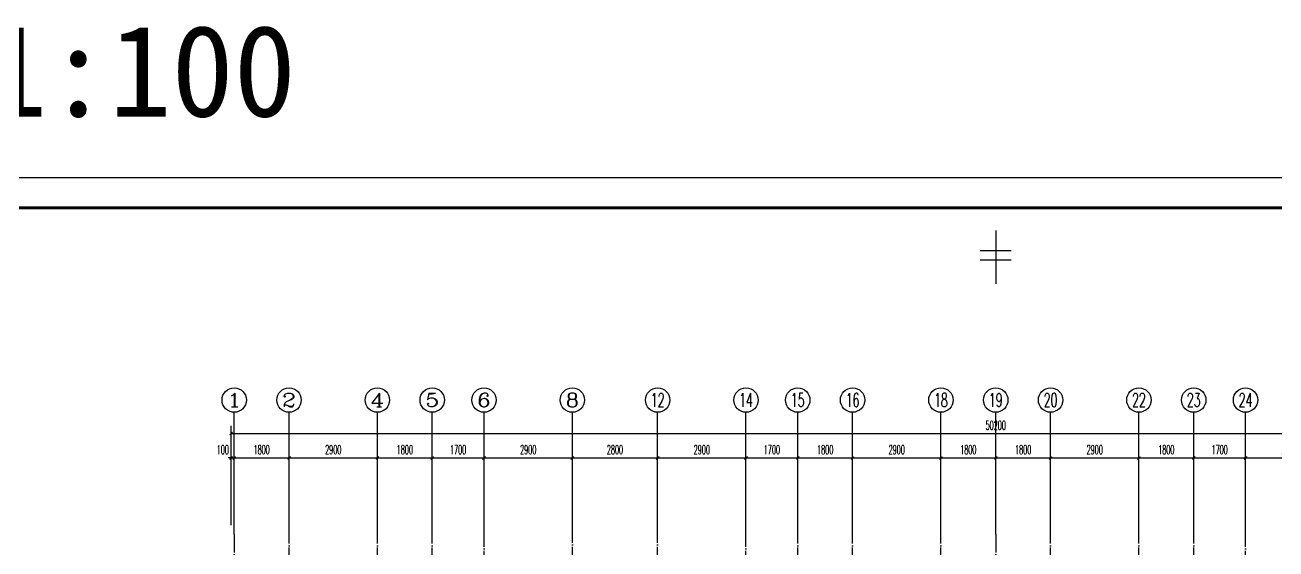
# Model space of a CAD drawing. Extents: x 27938 to 1507990, y 110129 to 923079.
# Drawn here: x 821049 to 862117, y 612465 to 629649 of the extents above; entities that cross this region are included whole.
import ezdxf
from ezdxf.enums import TextEntityAlignment as Align

# ---------------------------------------------------------------- set-up
doc = ezdxf.new("R2010")
doc.units = 0
doc.header["$LTSCALE"] = 1000
doc.header["$MEASUREMENT"] = 0
doc.linetypes.add('DOTE', pattern=[2.42, 2, -0.2, 0.02, -0.2])
for name, color, linetype in [('AXIS', 3, 'Continuous'), ('AXIS_TEXT', 7, 'Continuous'), ('DOTE', 1, 'Continuous'), ('图框', 140, 'Continuous')]:
    doc.layers.add(name, color=color, linetype=linetype)
doc.layers.add('yichutu', color=7, linetype='Continuous', true_color=0xffffff, plot=False)
doc.styles.add('_TCH_AXIS', font='COMPLEX', dxfattribs={"bigfont": 'GBCBIG'})
doc.styles.add('_TCH_DIM_T3', font='SIMPLEX.shx', dxfattribs={"width": 0.494118, "bigfont": 'GBCBIG.shx'})
doc.styles.add('_TCH_LABEL', font='simhei.ttf')
doc.styles.add('COMPLEX', font='COMPLEX')
doc.dimstyles.new('_TCH_ARCH&&100', dxfattribs={"dimtxt": 297.5, "dimasz": 100, "dimexe": 250, "dimexo": 300, "dimgap": 126.25, "dimtad": 1, "dimdec": 0, "dimzin": 0, "dimdsep": 46, "dimtxsty": '_TCH_DIM_T3', "dimblk": 'ARCHTICK', "dimcen": 0.09, "dimclrt": 4, "dimazin": 2, "dimtfac": 1, "dimtdec": 0, "dimtix": 1, "dimtmove": 2, "dimatfit": 3, "dimfxl": 100, "dimtolj": 1, "dimtzin": 0, "dimarcsym": 0})

# ---------------------------------------------------------------- blocks, each defined once
blk = doc.blocks.new('TK')
at = {"layer": '图框'}
blk.add_lwpolyline([(465375, 548714), (549475, 548714), (549475, 489314), (465375, 489314)], close=True, dxfattribs=at)
blk.add_lwpolyline([(465375, 548714), (549475, 548714), (549475, 489314), (465375, 489314)], close=True, dxfattribs=at)
at = {"layer": '图框', "const_width": 100}
blk.add_lwpolyline([(548475, 490314), (548475, 547714), (467875, 547714), (467875, 490314)], close=True, dxfattribs=at)
blk = doc.blocks.new('yct-841-594-84100-59400-100-1000.0')
at = {"layer": 'yichutu', "color": 7, "true_color": 0xffffff}
blk.add_lwpolyline([(0, 0), (0, 59400), (84100, 59400), (84100, 0)], close=True, dxfattribs=at)
at = {"layer": 'yichutu', "color": 7, "true_color": 0xffffff, "style": '_TCH_LABEL'}
blk.add_text('A1 1:100', height=3000, dxfattribs=at).set_placement((0, 61400))
blk = doc.blocks.new('_ArchTick')
at = {"color": 0, "linetype": 'ByBlock', "const_width": 0.4}
blk.add_lwpolyline([(-0.5, -0.5), (0.5, 0.5)], dxfattribs=at)
blk = doc.blocks.new('*D788')
at = {"layer": 'AXIS', "color": 0, "lineweight": -2}
for p, q in [((861117, 613249), (861117, 615699)), ((864017, 613249), (864017, 615699)), ((861117, 615449), (864017, 615449))]:
    blk.add_line(p, q, dxfattribs=at)
at = {"layer": 'Defpoints', "color": 0}
for p in [(864017, 615449), (861117, 612949), (864017, 612949)]:
    blk.add_point(p, dxfattribs=at)
at = {"layer": 'AXIS', "color": 0, "lineweight": -2, "xscale": 100, "yscale": 100, "zscale": 100, "rotation": 180}
blk.add_blockref('_ArchTick', (861117, 615449), dxfattribs=at)
at = {"layer": 'AXIS', "color": 0, "lineweight": -2, "xscale": 100, "yscale": 100, "zscale": 100}
blk.add_blockref('_ArchTick', (864017, 615449), dxfattribs=at)
at = {"layer": 'AXIS', "color": 4, "insert": (862567, 615724), "char_height": 297.5, "attachment_point": 5, "style": '_TCH_DIM_T3'}
blk.add_mtext('\\A1;2900', dxfattribs=at)
blk = doc.blocks.new('*D789')
at = {"layer": 'AXIS', "color": 0, "lineweight": -2}
for p, q in [((859417, 613249), (859417, 615699)), ((861117, 613249), (861117, 615699)), ((859417, 615449), (861117, 615449))]:
    blk.add_line(p, q, dxfattribs=at)
at = {"layer": 'Defpoints', "color": 0}
for p in [(861117, 615449), (859417, 612949), (861117, 612949)]:
    blk.add_point(p, dxfattribs=at)
at = {"layer": 'AXIS', "color": 0, "lineweight": -2, "xscale": 100, "yscale": 100, "zscale": 100, "rotation": 180}
blk.add_blockref('_ArchTick', (859417, 615449), dxfattribs=at)
at = {"layer": 'AXIS', "color": 0, "lineweight": -2, "xscale": 100, "yscale": 100, "zscale": 100}
blk.add_blockref('_ArchTick', (861117, 615449), dxfattribs=at)
at = {"layer": 'AXIS', "color": 4, "insert": (860267, 615724), "char_height": 297.5, "attachment_point": 5, "style": '_TCH_DIM_T3'}
blk.add_mtext('\\A1;1700', dxfattribs=at)
blk = doc.blocks.new('*D790')
at = {"layer": 'AXIS', "color": 0, "lineweight": -2}
for p, q in [((857617, 613249), (857617, 615699)), ((859417, 613249), (859417, 615699)), ((857617, 615449), (859417, 615449))]:
    blk.add_line(p, q, dxfattribs=at)
at = {"layer": 'Defpoints', "color": 0}
for p in [(859417, 615449), (857617, 612949), (859417, 612949)]:
    blk.add_point(p, dxfattribs=at)
at = {"layer": 'AXIS', "color": 0, "lineweight": -2, "xscale": 100, "yscale": 100, "zscale": 100, "rotation": 180}
blk.add_blockref('_ArchTick', (857617, 615449), dxfattribs=at)
at = {"layer": 'AXIS', "color": 0, "lineweight": -2, "xscale": 100, "yscale": 100, "zscale": 100}
blk.add_blockref('_ArchTick', (859417, 615449), dxfattribs=at)
at = {"layer": 'AXIS', "color": 4, "insert": (858517, 615724), "char_height": 297.5, "attachment_point": 5, "style": '_TCH_DIM_T3'}
blk.add_mtext('\\A1;1800', dxfattribs=at)
blk = doc.blocks.new('*D791')
at = {"layer": 'AXIS', "color": 0, "lineweight": -2}
for p, q in [((854717, 613249), (854717, 615699)), ((857617, 613249), (857617, 615699)), ((854717, 615449), (857617, 615449))]:
    blk.add_line(p, q, dxfattribs=at)
at = {"layer": 'Defpoints', "color": 0}
for p in [(857617, 615449), (854717, 612949), (857617, 612949)]:
    blk.add_point(p, dxfattribs=at)
at = {"layer": 'AXIS', "color": 0, "lineweight": -2, "xscale": 100, "yscale": 100, "zscale": 100, "rotation": 180}
blk.add_blockref('_ArchTick', (854717, 615449), dxfattribs=at)
at = {"layer": 'AXIS', "color": 0, "lineweight": -2, "xscale": 100, "yscale": 100, "zscale": 100}
blk.add_blockref('_ArchTick', (857617, 615449), dxfattribs=at)
at = {"layer": 'AXIS', "color": 4, "insert": (856167, 615724), "char_height": 297.5, "attachment_point": 5, "style": '_TCH_DIM_T3'}
blk.add_mtext('\\A1;2900', dxfattribs=at)
blk = doc.blocks.new('*D792')
at = {"layer": 'AXIS', "color": 0, "lineweight": -2}
for p, q in [((852917, 613249), (852917, 615699)), ((854717, 613249), (854717, 615699)), ((852917, 615449), (854717, 615449))]:
    blk.add_line(p, q, dxfattribs=at)
at = {"layer": 'Defpoints', "color": 0}
for p in [(854717, 615449), (852917, 612949), (854717, 612949)]:
    blk.add_point(p, dxfattribs=at)
at = {"layer": 'AXIS', "color": 0, "lineweight": -2, "xscale": 100, "yscale": 100, "zscale": 100, "rotation": 180}
blk.add_blockref('_ArchTick', (852917, 615449), dxfattribs=at)
at = {"layer": 'AXIS', "color": 0, "lineweight": -2, "xscale": 100, "yscale": 100, "zscale": 100}
blk.add_blockref('_ArchTick', (854717, 615449), dxfattribs=at)
at = {"layer": 'AXIS', "color": 4, "insert": (853817, 615724), "char_height": 297.5, "attachment_point": 5, "style": '_TCH_DIM_T3'}
blk.add_mtext('\\A1;1800', dxfattribs=at)
blk = doc.blocks.new('*D793')
at = {"layer": 'AXIS', "color": 0, "lineweight": -2}
for p, q in [((827817, 613249), (827817, 615699)), ((827917, 613249), (827917, 615699)), ((827817, 615449), (827717, 615449)), ((827817, 615449), (827917, 615449)), ((827917, 615449), (828017, 615449))]:
    blk.add_line(p, q, dxfattribs=at)
at = {"layer": 'Defpoints', "color": 0}
for p in [(827917, 615449), (827817, 612949), (827917, 612949)]:
    blk.add_point(p, dxfattribs=at)
at = {"layer": 'AXIS', "color": 0, "lineweight": -2, "xscale": 100, "yscale": 100, "zscale": 100}
blk.add_blockref('_ArchTick', (827817, 615449), dxfattribs=at)
at = {"layer": 'AXIS', "color": 0, "lineweight": -2, "xscale": 100, "yscale": 100, "zscale": 100, "rotation": 180}
blk.add_blockref('_ArchTick', (827917, 615449), dxfattribs=at)
at = {"layer": 'AXIS', "color": 4, "insert": (827542, 615724), "char_height": 297.5, "attachment_point": 5, "style": '_TCH_DIM_T3'}
blk.add_mtext('\\A1;100', dxfattribs=at)
blk = doc.blocks.new('*D794')
at = {"layer": 'AXIS', "color": 0, "lineweight": -2}
for p, q in [((827917, 613249), (827917, 615699)), ((829717, 613249), (829717, 615699)), ((827917, 615449), (829717, 615449))]:
    blk.add_line(p, q, dxfattribs=at)
at = {"layer": 'Defpoints', "color": 0}
for p in [(829717, 615449), (827917, 612949), (829717, 612949)]:
    blk.add_point(p, dxfattribs=at)
at = {"layer": 'AXIS', "color": 0, "lineweight": -2, "xscale": 100, "yscale": 100, "zscale": 100, "rotation": 180}
blk.add_blockref('_ArchTick', (827917, 615449), dxfattribs=at)
at = {"layer": 'AXIS', "color": 0, "lineweight": -2, "xscale": 100, "yscale": 100, "zscale": 100}
blk.add_blockref('_ArchTick', (829717, 615449), dxfattribs=at)
at = {"layer": 'AXIS', "color": 4, "insert": (828817, 615724), "char_height": 297.5, "attachment_point": 5, "style": '_TCH_DIM_T3'}
blk.add_mtext('\\A1;1800', dxfattribs=at)
blk = doc.blocks.new('*D795')
at = {"layer": 'AXIS', "color": 0, "lineweight": -2}
for p, q in [((829717, 613249), (829717, 615699)), ((832617, 613249), (832617, 615699)), ((829717, 615449), (832617, 615449))]:
    blk.add_line(p, q, dxfattribs=at)
at = {"layer": 'Defpoints', "color": 0}
for p in [(832617, 615449), (829717, 612949), (832617, 612949)]:
    blk.add_point(p, dxfattribs=at)
at = {"layer": 'AXIS', "color": 0, "lineweight": -2, "xscale": 100, "yscale": 100, "zscale": 100, "rotation": 180}
blk.add_blockref('_ArchTick', (829717, 615449), dxfattribs=at)
at = {"layer": 'AXIS', "color": 0, "lineweight": -2, "xscale": 100, "yscale": 100, "zscale": 100}
blk.add_blockref('_ArchTick', (832617, 615449), dxfattribs=at)
at = {"layer": 'AXIS', "color": 4, "insert": (831167, 615724), "char_height": 297.5, "attachment_point": 5, "style": '_TCH_DIM_T3'}
blk.add_mtext('\\A1;2900', dxfattribs=at)
blk = doc.blocks.new('*D796')
at = {"layer": 'AXIS', "color": 0, "lineweight": -2}
for p, q in [((832617, 613249), (832617, 615699)), ((834417, 613249), (834417, 615699)), ((832617, 615449), (834417, 615449))]:
    blk.add_line(p, q, dxfattribs=at)
at = {"layer": 'Defpoints', "color": 0}
for p in [(834417, 615449), (832617, 612949), (834417, 612949)]:
    blk.add_point(p, dxfattribs=at)
at = {"layer": 'AXIS', "color": 0, "lineweight": -2, "xscale": 100, "yscale": 100, "zscale": 100, "rotation": 180}
blk.add_blockref('_ArchTick', (832617, 615449), dxfattribs=at)
at = {"layer": 'AXIS', "color": 0, "lineweight": -2, "xscale": 100, "yscale": 100, "zscale": 100}
blk.add_blockref('_ArchTick', (834417, 615449), dxfattribs=at)
at = {"layer": 'AXIS', "color": 4, "insert": (833517, 615724), "char_height": 297.5, "attachment_point": 5, "style": '_TCH_DIM_T3'}
blk.add_mtext('\\A1;1800', dxfattribs=at)
blk = doc.blocks.new('*D797')
at = {"layer": 'AXIS', "color": 0, "lineweight": -2}
for p, q in [((834417, 613249), (834417, 615699)), ((836117, 613249), (836117, 615699)), ((834417, 615449), (836117, 615449))]:
    blk.add_line(p, q, dxfattribs=at)
at = {"layer": 'Defpoints', "color": 0}
for p in [(836117, 615449), (834417, 612949), (836117, 612949)]:
    blk.add_point(p, dxfattribs=at)
at = {"layer": 'AXIS', "color": 0, "lineweight": -2, "xscale": 100, "yscale": 100, "zscale": 100, "rotation": 180}
blk.add_blockref('_ArchTick', (834417, 615449), dxfattribs=at)
at = {"layer": 'AXIS', "color": 0, "lineweight": -2, "xscale": 100, "yscale": 100, "zscale": 100}
blk.add_blockref('_ArchTick', (836117, 615449), dxfattribs=at)
at = {"layer": 'AXIS', "color": 4, "insert": (835267, 615724), "char_height": 297.5, "attachment_point": 5, "style": '_TCH_DIM_T3'}
blk.add_mtext('\\A1;1700', dxfattribs=at)
blk = doc.blocks.new('*D798')
at = {"layer": 'AXIS', "color": 0, "lineweight": -2}
for p, q in [((836117, 613249), (836117, 615699)), ((839017, 613249), (839017, 615699)), ((836117, 615449), (839017, 615449))]:
    blk.add_line(p, q, dxfattribs=at)
at = {"layer": 'Defpoints', "color": 0}
for p in [(839017, 615449), (836117, 612949), (839017, 612949)]:
    blk.add_point(p, dxfattribs=at)
at = {"layer": 'AXIS', "color": 0, "lineweight": -2, "xscale": 100, "yscale": 100, "zscale": 100, "rotation": 180}
blk.add_blockref('_ArchTick', (836117, 615449), dxfattribs=at)
at = {"layer": 'AXIS', "color": 0, "lineweight": -2, "xscale": 100, "yscale": 100, "zscale": 100}
blk.add_blockref('_ArchTick', (839017, 615449), dxfattribs=at)
at = {"layer": 'AXIS', "color": 4, "insert": (837567, 615724), "char_height": 297.5, "attachment_point": 5, "style": '_TCH_DIM_T3'}
blk.add_mtext('\\A1;2900', dxfattribs=at)
blk = doc.blocks.new('*D799')
at = {"layer": 'AXIS', "color": 0, "lineweight": -2}
for p, q in [((839017, 613249), (839017, 615699)), ((841817, 613249), (841817, 615699)), ((839017, 615449), (841817, 615449))]:
    blk.add_line(p, q, dxfattribs=at)
at = {"layer": 'Defpoints', "color": 0}
for p in [(841817, 615449), (839017, 612949), (841817, 612949)]:
    blk.add_point(p, dxfattribs=at)
at = {"layer": 'AXIS', "color": 0, "lineweight": -2, "xscale": 100, "yscale": 100, "zscale": 100, "rotation": 180}
blk.add_blockref('_ArchTick', (839017, 615449), dxfattribs=at)
at = {"layer": 'AXIS', "color": 0, "lineweight": -2, "xscale": 100, "yscale": 100, "zscale": 100}
blk.add_blockref('_ArchTick', (841817, 615449), dxfattribs=at)
at = {"layer": 'AXIS', "color": 4, "insert": (840417, 615724), "char_height": 297.5, "attachment_point": 5, "style": '_TCH_DIM_T3'}
blk.add_mtext('\\A1;2800', dxfattribs=at)
blk = doc.blocks.new('*D800')
at = {"layer": 'AXIS', "color": 0, "lineweight": -2}
for p, q in [((841817, 613249), (841817, 615699)), ((844717, 613249), (844717, 615699)), ((841817, 615449), (844717, 615449))]:
    blk.add_line(p, q, dxfattribs=at)
at = {"layer": 'Defpoints', "color": 0}
for p in [(844717, 615449), (841817, 612949), (844717, 612949)]:
    blk.add_point(p, dxfattribs=at)
at = {"layer": 'AXIS', "color": 0, "lineweight": -2, "xscale": 100, "yscale": 100, "zscale": 100, "rotation": 180}
blk.add_blockref('_ArchTick', (841817, 615449), dxfattribs=at)
at = {"layer": 'AXIS', "color": 0, "lineweight": -2, "xscale": 100, "yscale": 100, "zscale": 100}
blk.add_blockref('_ArchTick', (844717, 615449), dxfattribs=at)
at = {"layer": 'AXIS', "color": 4, "insert": (843267, 615724), "char_height": 297.5, "attachment_point": 5, "style": '_TCH_DIM_T3'}
blk.add_mtext('\\A1;2900', dxfattribs=at)
blk = doc.blocks.new('*D801')
at = {"layer": 'AXIS', "color": 0, "lineweight": -2}
for p, q in [((844717, 613249), (844717, 615699)), ((846417, 613249), (846417, 615699)), ((844717, 615449), (846417, 615449))]:
    blk.add_line(p, q, dxfattribs=at)
at = {"layer": 'Defpoints', "color": 0}
for p in [(846417, 615449), (844717, 612949), (846417, 612949)]:
    blk.add_point(p, dxfattribs=at)
at = {"layer": 'AXIS', "color": 0, "lineweight": -2, "xscale": 100, "yscale": 100, "zscale": 100, "rotation": 180}
blk.add_blockref('_ArchTick', (844717, 615449), dxfattribs=at)
at = {"layer": 'AXIS', "color": 0, "lineweight": -2, "xscale": 100, "yscale": 100, "zscale": 100}
blk.add_blockref('_ArchTick', (846417, 615449), dxfattribs=at)
at = {"layer": 'AXIS', "color": 4, "insert": (845567, 615724), "char_height": 297.5, "attachment_point": 5, "style": '_TCH_DIM_T3'}
blk.add_mtext('\\A1;1700', dxfattribs=at)
blk = doc.blocks.new('*D802')
at = {"layer": 'AXIS', "color": 0, "lineweight": -2}
for p, q in [((846417, 613249), (846417, 615699)), ((848217, 613249), (848217, 615699)), ((846417, 615449), (848217, 615449))]:
    blk.add_line(p, q, dxfattribs=at)
at = {"layer": 'Defpoints', "color": 0}
for p in [(848217, 615449), (846417, 612949), (848217, 612949)]:
    blk.add_point(p, dxfattribs=at)
at = {"layer": 'AXIS', "color": 0, "lineweight": -2, "xscale": 100, "yscale": 100, "zscale": 100, "rotation": 180}
blk.add_blockref('_ArchTick', (846417, 615449), dxfattribs=at)
at = {"layer": 'AXIS', "color": 0, "lineweight": -2, "xscale": 100, "yscale": 100, "zscale": 100}
blk.add_blockref('_ArchTick', (848217, 615449), dxfattribs=at)
at = {"layer": 'AXIS', "color": 4, "insert": (847317, 615724), "char_height": 297.5, "attachment_point": 5, "style": '_TCH_DIM_T3'}
blk.add_mtext('\\A1;1800', dxfattribs=at)
blk = doc.blocks.new('*D803')
at = {"layer": 'AXIS', "color": 0, "lineweight": -2}
for p, q in [((848217, 613249), (848217, 615699)), ((851117, 613249), (851117, 615699)), ((848217, 615449), (851117, 615449))]:
    blk.add_line(p, q, dxfattribs=at)
at = {"layer": 'Defpoints', "color": 0}
for p in [(851117, 615449), (848217, 612949), (851117, 612949)]:
    blk.add_point(p, dxfattribs=at)
at = {"layer": 'AXIS', "color": 0, "lineweight": -2, "xscale": 100, "yscale": 100, "zscale": 100, "rotation": 180}
blk.add_blockref('_ArchTick', (848217, 615449), dxfattribs=at)
at = {"layer": 'AXIS', "color": 0, "lineweight": -2, "xscale": 100, "yscale": 100, "zscale": 100}
blk.add_blockref('_ArchTick', (851117, 615449), dxfattribs=at)
at = {"layer": 'AXIS', "color": 4, "insert": (849667, 615724), "char_height": 297.5, "attachment_point": 5, "style": '_TCH_DIM_T3'}
blk.add_mtext('\\A1;2900', dxfattribs=at)
blk = doc.blocks.new('*D804')
at = {"layer": 'AXIS', "color": 0, "lineweight": -2}
for p, q in [((851117, 613249), (851117, 615699)), ((852917, 613249), (852917, 615699)), ((851117, 615449), (852917, 615449))]:
    blk.add_line(p, q, dxfattribs=at)
at = {"layer": 'Defpoints', "color": 0}
for p in [(852917, 615449), (851117, 612949), (852917, 612949)]:
    blk.add_point(p, dxfattribs=at)
at = {"layer": 'AXIS', "color": 0, "lineweight": -2, "xscale": 100, "yscale": 100, "zscale": 100, "rotation": 180}
blk.add_blockref('_ArchTick', (851117, 615449), dxfattribs=at)
at = {"layer": 'AXIS', "color": 0, "lineweight": -2, "xscale": 100, "yscale": 100, "zscale": 100}
blk.add_blockref('_ArchTick', (852917, 615449), dxfattribs=at)
at = {"layer": 'AXIS', "color": 4, "insert": (852017, 615724), "char_height": 297.5, "attachment_point": 5, "style": '_TCH_DIM_T3'}
blk.add_mtext('\\A1;1800', dxfattribs=at)
blk = doc.blocks.new('*D805')
at = {"layer": 'AXIS', "color": 0, "lineweight": -2}
for p, q in [((827817, 613249), (827817, 616499)), ((878017, 613249), (878017, 616499)), ((827817, 616249), (878017, 616249))]:
    blk.add_line(p, q, dxfattribs=at)
at = {"layer": 'Defpoints', "color": 0}
for p in [(878017, 616249), (827817, 612949), (878017, 612949)]:
    blk.add_point(p, dxfattribs=at)
at = {"layer": 'AXIS', "color": 0, "lineweight": -2, "xscale": 100, "yscale": 100, "zscale": 100, "rotation": 180}
blk.add_blockref('_ArchTick', (827817, 616249), dxfattribs=at)
at = {"layer": 'AXIS', "color": 0, "lineweight": -2, "xscale": 100, "yscale": 100, "zscale": 100}
blk.add_blockref('_ArchTick', (878017, 616249), dxfattribs=at)
at = {"layer": 'AXIS', "color": 4, "insert": (852917, 616524), "char_height": 297.5, "attachment_point": 5, "style": '_TCH_DIM_T3'}
blk.add_mtext('\\A1;50200', dxfattribs=at)
blk = doc.blocks.new('_AXISO')
blk.add_circle((0, 0), 0.5)
at = {"layer": 'AXIS_TEXT', "style": 'COMPLEX', "width": 1.041667}
blk.add_attdef('A', text='', height=0.56, dxfattribs=at).set_placement((-0.25, -0.28), (0.25, -0.28), align=Align.FIT)

msp = doc.modelspace()

# ---------------------------------------------------------------- linework, layer by layer
at = {"color": 8}
for p, q in [((852916.6, 622910), (852916.6, 621158.9)), ((852916.6, 622910), (852916.6, 621158.9)), ((852409.2, 622253.3), (853424, 622253.3)), ((852409.2, 622253.3), (853424, 622253.3)), ((852409.2, 621950), (853424, 621950)), ((852409.2, 621950), (853424, 621950))]:
    msp.add_line(p, q, dxfattribs=at)
at = {"layer": 'AXIS', "color": 8}
for p, q in [((827916.6, 612948.8), (827916.6, 616948.8)), ((829716.6, 612948.8), (829716.6, 616948.8)), ((832616.6, 612948.8), (832616.6, 616948.8)), ((834416.6, 612948.8), (834416.6, 616948.8)), ((836116.6, 612948.8), (836116.6, 616948.8)), ((839016.6, 612948.8), (839016.6, 616948.8)), ((841816.6, 612948.8), (841816.6, 616948.8)), ((844716.6, 612948.8), (844716.6, 616948.8)), ((846416.6, 612948.8), (846416.6, 616948.8)), ((848216.6, 612948.8), (848216.6, 616948.8)), ((851116.6, 612948.8), (851116.6, 616948.8)), ((852916.6, 612948.8), (852916.6, 616948.8)), ((854716.6, 612948.8), (854716.6, 616948.8)), ((857616.6, 612948.8), (857616.6, 616948.8)), ((859416.6, 612948.8), (859416.6, 616948.8)), ((861116.6, 612948.8), (861116.6, 616948.8))]:
    msp.add_line(p, q, dxfattribs=at)
at = {"layer": 'DOTE', "color": 169, "linetype": 'DOTE', "ltscale": 0.3}
for p, q in [((827916.6, 612948.8), (827916.6, 593448.8)), ((829716.6, 601748.8), (829716.6, 612948.8)), ((832616.6, 601748.8), (832616.6, 612948.8)), ((834416.6, 601748.8), (834416.6, 612948.8)), ((836116.6, 604548.8), (836116.6, 612948.8)), ((839016.6, 603949.1), (839016.6, 612948.8)), ((841816.6, 603949.1), (841816.6, 612948.8)), ((844716.6, 604548.8), (844716.6, 612948.8)), ((846416.6, 601748.8), (846416.6, 612948.8)), ((848216.6, 601748.8), (848216.6, 612948.8)), ((851116.6, 601748.8), (851116.6, 612948.8)), ((852916.6, 612948.8), (852916.6, 593448.8)), ((854716.6, 601748.8), (854716.6, 612948.8)), ((857616.6, 601748.8), (857616.6, 612948.8)), ((859416.6, 601748.8), (859416.6, 612948.8)), ((861116.6, 604548.8), (861116.6, 612948.8))]:
    msp.add_line(p, q, dxfattribs=at)

# ---------------------------------------------------------------- block references
msp.add_blockref('TK', (348239.1, 75935))
at = {"layer": 'AXIS', "color": 8}
ref = msp.add_blockref('_AXISO', (827916.6, 617348.8), dxfattribs=dict(at, xscale=800, yscale=800, zscale=800))
ref.add_attrib('A', '1', dxfattribs={"layer": 'AXIS_TEXT', "color": 8, "ltscale": 0.5, "height": 452.5, "style": '_TCH_AXIS', "width": 2.333333}).set_placement((827690.3, 617122.5), (828142.9, 617122.5), align=Align.FIT)
ref = msp.add_blockref('_AXISO', (829716.6, 617348.8), dxfattribs=dict(at, xscale=800, yscale=800, zscale=800))
ref.add_attrib('A', '2', dxfattribs={"layer": 'AXIS_TEXT', "color": 8, "ltscale": 0.5, "height": 452.5, "style": '_TCH_AXIS', "width": 1.5}).set_placement((829490.3, 617122.5), (829942.9, 617122.5), align=Align.FIT)
ref = msp.add_blockref('_AXISO', (832616.6, 617348.8), dxfattribs=dict(at, xscale=800, yscale=800, zscale=800))
ref.add_attrib('A', '4', dxfattribs={"layer": 'AXIS_TEXT', "color": 8, "ltscale": 0.5, "height": 452.5, "style": '_TCH_AXIS', "width": 1.3125}).set_placement((832390.3, 617122.5), (832842.9, 617122.5), align=Align.FIT)
ref = msp.add_blockref('_AXISO', (834416.6, 617348.8), dxfattribs=dict(at, xscale=800, yscale=800, zscale=800))
ref.add_attrib('A', '5', dxfattribs={"layer": 'AXIS_TEXT', "color": 8, "ltscale": 0.5, "height": 452.5, "style": '_TCH_AXIS', "width": 1.5}).set_placement((834190.3, 617122.5), (834642.9, 617122.5), align=Align.FIT)
ref = msp.add_blockref('_AXISO', (836116.6, 617348.8), dxfattribs=dict(at, xscale=800, yscale=800, zscale=800))
ref.add_attrib('A', '6', dxfattribs={"layer": 'AXIS_TEXT', "color": 8, "ltscale": 0.5, "height": 452.5, "style": '_TCH_AXIS', "width": 1.5}).set_placement((835890.3, 617122.5), (836342.9, 617122.5), align=Align.FIT)
ref = msp.add_blockref('_AXISO', (839016.6, 617348.8), dxfattribs=dict(at, xscale=800, yscale=800, zscale=800))
ref.add_attrib('A', '8', dxfattribs={"layer": 'AXIS_TEXT', "color": 8, "ltscale": 0.5, "height": 452.5, "style": '_TCH_AXIS', "width": 1.5}).set_placement((838790.3, 617122.5), (839242.9, 617122.5), align=Align.FIT)
ref = msp.add_blockref('_AXISO', (841816.6, 617348.8), dxfattribs=dict(at, xscale=800, yscale=800, zscale=800))
ref.add_attrib('A', '12', dxfattribs={"layer": 'AXIS_TEXT', "color": 8, "ltscale": 0.5, "height": 452.55, "style": '_TCH_AXIS', "width": 0.724138}).set_placement((841590.3, 617122.5), (842042.9, 617122.5), align=Align.FIT)
ref = msp.add_blockref('_AXISO', (844716.6, 617348.8), dxfattribs=dict(at, xscale=800, yscale=800, zscale=800))
ref.add_attrib('A', '14', dxfattribs={"layer": 'AXIS_TEXT', "color": 8, "ltscale": 0.5, "height": 452.55, "style": '_TCH_AXIS', "width": 0.677419}).set_placement((844490.3, 617122.5), (844942.9, 617122.5), align=Align.FIT)
ref = msp.add_blockref('_AXISO', (846416.6, 617348.8), dxfattribs=dict(at, xscale=800, yscale=800, zscale=800))
ref.add_attrib('A', '15', dxfattribs={"layer": 'AXIS_TEXT', "color": 8, "ltscale": 0.5, "height": 452.55, "style": '_TCH_AXIS', "width": 0.724138}).set_placement((846190.3, 617122.5), (846642.9, 617122.5), align=Align.FIT)
ref = msp.add_blockref('_AXISO', (848216.6, 617348.8), dxfattribs=dict(at, xscale=800, yscale=800, zscale=800))
ref.add_attrib('A', '16', dxfattribs={"layer": 'AXIS_TEXT', "color": 8, "ltscale": 0.5, "height": 452.55, "style": '_TCH_AXIS', "width": 0.724138}).set_placement((847990.3, 617122.5), (848442.9, 617122.5), align=Align.FIT)
ref = msp.add_blockref('_AXISO', (851116.6, 617348.8), dxfattribs=dict(at, xscale=800, yscale=800, zscale=800))
ref.add_attrib('A', '18', dxfattribs={"layer": 'AXIS_TEXT', "color": 8, "ltscale": 0.5, "height": 452.55, "style": '_TCH_AXIS', "width": 0.724138}).set_placement((850890.3, 617122.5), (851342.9, 617122.5), align=Align.FIT)
ref = msp.add_blockref('_AXISO', (852916.6, 617348.8), dxfattribs=dict(at, xscale=800, yscale=800, zscale=800))
ref.add_attrib('A', '19', dxfattribs={"layer": 'AXIS_TEXT', "color": 8, "ltscale": 0.5, "height": 452.55, "style": '_TCH_AXIS', "width": 0.724138}).set_placement((852690.3, 617122.5), (853142.9, 617122.5), align=Align.FIT)
ref = msp.add_blockref('_AXISO', (854716.6, 617348.8), dxfattribs=dict(at, xscale=800, yscale=800, zscale=800))
ref.add_attrib('A', '20', dxfattribs={"layer": 'AXIS_TEXT', "color": 8, "ltscale": 0.5, "height": 452.55, "style": '_TCH_AXIS', "width": 0.617647}).set_placement((854490.3, 617122.5), (854942.9, 617122.5), align=Align.FIT)
ref = msp.add_blockref('_AXISO', (857616.6, 617348.8), dxfattribs=dict(at, xscale=800, yscale=800, zscale=800))
ref.add_attrib('A', '22', dxfattribs={"layer": 'AXIS_TEXT', "color": 8, "ltscale": 0.5, "height": 452.55, "style": '_TCH_AXIS', "width": 0.617647}).set_placement((857390.3, 617122.5), (857842.9, 617122.5), align=Align.FIT)
ref = msp.add_blockref('_AXISO', (859416.6, 617348.8), dxfattribs=dict(at, xscale=800, yscale=800, zscale=800))
ref.add_attrib('A', '23', dxfattribs={"layer": 'AXIS_TEXT', "color": 8, "ltscale": 0.5, "height": 452.55, "style": '_TCH_AXIS', "width": 0.617647}).set_placement((859190.3, 617122.5), (859642.9, 617122.5), align=Align.FIT)
ref = msp.add_blockref('_AXISO', (861116.6, 617348.8), dxfattribs=dict(at, xscale=800, yscale=800, zscale=800))
ref.add_attrib('A', '24', dxfattribs={"layer": 'AXIS_TEXT', "color": 8, "ltscale": 0.5, "height": 452.55, "style": '_TCH_AXIS', "width": 0.583333}).set_placement((860890.3, 617122.5), (861342.9, 617122.5), align=Align.FIT)
at = {"layer": 'yichutu'}
msp.add_blockref('yct-841-594-84100-59400-100-1000.0', (813614.1, 565248.6), dxfattribs=at)

# ---------------------------------------------------------------- dimensions: what is measured, and where the dimension line sits
at = {"layer": 'AXIS', "color": 8}
for p1, p2, distance, picture, middle in [((827816.6, 612948.8), (878016.6, 612948.8), 3300, '*D805', (852916.6, 616523.8)), ((827916.6, 612948.8), (829716.6, 612948.8), 2500, '*D794', (828816.6, 615723.8)), ((829716.6, 612948.8), (832616.6, 612948.8), 2500, '*D795', (831166.6, 615723.8)), ((832616.6, 612948.8), (834416.6, 612948.8), 2500, '*D796', (833516.6, 615723.8)), ((834416.6, 612948.8), (836116.6, 612948.8), 2500, '*D797', (835266.6, 615723.8)), ((836116.6, 612948.8), (839016.6, 612948.8), 2500, '*D798', (837566.6, 615723.8)), ((839016.6, 612948.8), (841816.6, 612948.8), 2500, '*D799', (840416.6, 615723.8)), ((841816.6, 612948.8), (844716.6, 612948.8), 2500, '*D800', (843266.6, 615723.8)), ((844716.6, 612948.8), (846416.6, 612948.8), 2500, '*D801', (845566.6, 615723.8)), ((846416.6, 612948.8), (848216.6, 612948.8), 2500, '*D802', (847316.6, 615723.8)), ((848216.6, 612948.8), (851116.6, 612948.8), 2500, '*D803', (849666.6, 615723.8)), ((851116.6, 612948.8), (852916.6, 612948.8), 2500, '*D804', (852016.6, 615723.8)), ((852916.6, 612948.8), (854716.6, 612948.8), 2500, '*D792', (853816.6, 615723.8)), ((854716.6, 612948.8), (857616.6, 612948.8), 2500, '*D791', (856166.6, 615723.8)), ((857616.6, 612948.8), (859416.6, 612948.8), 2500, '*D790', (858516.6, 615723.8)), ((859416.6, 612948.8), (861116.6, 612948.8), 2500, '*D789', (860266.6, 615723.8)), ((861116.6, 612948.8), (864016.6, 612948.8), 2500, '*D788', (862566.6, 615723.8))]:
    dim = msp.add_aligned_dim(p1=p1, p2=p2, distance=distance, dimstyle='_TCH_ARCH&&100', dxfattribs=at)
    dim.commit()
    dim.dimension.update_dxf_attribs({"geometry": picture, "text_midpoint": middle})
dim = msp.add_linear_dim(base=(827916.6, 615448.8), p1=(827816.6, 612948.8), p2=(827916.6, 612948.8), angle=0, dimstyle='_TCH_ARCH&&100', dxfattribs=at)
dim.commit()
dim.dimension.update_dxf_attribs({"geometry": '*D793', "text_midpoint": (827541.6, 615723.8), "dimtype": 129})

doc.saveas('drawing.dxf')
